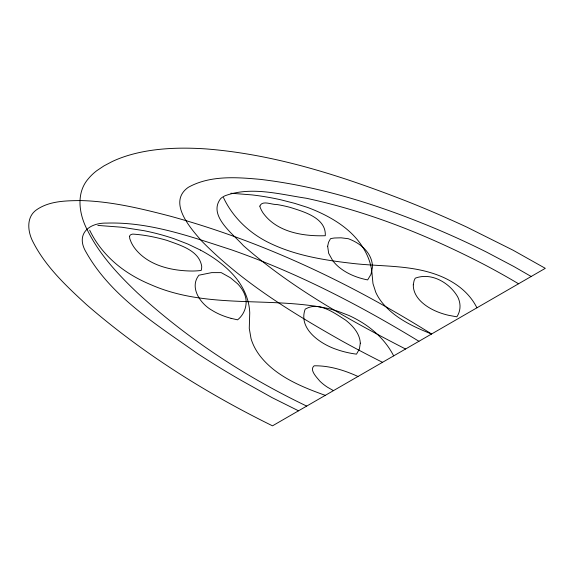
<?xml version="1.0" encoding="UTF-8"?>
<svg xmlns="http://www.w3.org/2000/svg" width="574" height="574" viewBox="0 0 574 574"><rect width="100%" height="100%" fill="white"/><g stroke="black" fill="none" stroke-linecap="round" stroke-linejoin="round"><path stroke-width="0.86" d="M97.831 225.417L121.953 227.247L144.189 230.726A162.55 93.849 0 0 1 174.18 238.777L187.827 244.043L200.448 250.092M230.877 193.23L251.936 194.902A170.148 98.233 0 0 1 281.059 199.86L294.577 203.325L307.442 207.393A143.801 83.022 0 0 1 329.132 217.259C341.48 224.082 353.032 232.922 361.068 244.668A153.61 88.683 0 0 1 372.124 274.767L372.978 283.628L375.733 292.202A105.537 60.93 0 0 0 382.133 302.591C394.74 318.089 413.38 326.843 431.576 333.989C350.398 283.097 262.784 241.525 170.205 216.161C141.01 208.57 111.342 201.366 81.042 200.577C65.902 200.706 49.177 200.871 36.32 209.969C25.773 217.489 27.81 232.405 33.27 242.415C45.863 266.917 66.39 286.132 86.423 304.543C142.495 353.225 205.944 393.118 272.507 425.829L545.3 268.331L512.912 250.128L467.028 227.218A955.036 551.384 0 0 0 406.693 201.223C342.262 176.132 275.434 154.349 206.109 148.924A184.778 106.685 0 0 0 180.021 148.178C161.925 148.487 143.708 150.524 126.402 155.999A96.281 55.585 0 0 0 112.289 161.502L103.923 165.915L96.719 170.729A79.169 45.712 0 0 0 88.504 178.557C75.596 193.129 79.083 214.647 87.585 230.49C99.496 254.612 118.158 274.544 137.48 292.912C187.655 338.94 245.335 376.709 306.695 406.091M231.092 318.348L237.571 319.833C245.062 313.964 248.305 303.137 244.603 294.268A69.167 39.936 0 0 0 237.665 283.836L230.382 277.73L221.22 272.621L211.698 272.621L198.92 275.197C189.04 287.596 200.563 303.969 212.093 310.347A60.442 34.899 0 0 0 231.092 318.348M325.279 395.357C301.465 386.804 276.352 376.601 260.216 356.16A127.32 73.508 0 0 1 251.046 338.638L249.267 328.407L249.74 312.923A154.291 89.078 0 0 0 238.719 281.633M298.523 410.812L272.155 397.667L241.051 380.297A980.952 566.344 0 0 1 197.097 353.297C156.573 324.59 111.162 296.65 86.143 252.244C75.28 234.249 88.805 222.597 106.943 223.092C149.821 221.794 191.092 236.804 231.322 249.776C297.196 272.75 359.468 305.031 418.934 341.286M357.989 376.479C344.35 370.237 329.089 365.487 314.107 365.817C309.013 369.957 316.963 377.505 319.704 380.985A65.938 38.071 0 0 0 327.589 387.292L333.458 390.636M405.56 349.014C348.526 319.711 291.779 288.062 243.34 245.6C233.539 234.314 207.408 215.544 220.696 198.575A20.965 12.104 0 0 1 224.936 195.806C251.103 186.062 279.89 194.349 306.394 198.267C368.422 211.576 427.86 235.354 484.069 264.485A760.026 438.794 0 0 1 518.537 283.778M531.18 276.489L513.809 266.494L486.594 252.122A761.016 439.368 0 0 0 439.117 230.152C381.925 205.987 322.079 186.672 260.223 179.361C236.316 177.194 210.019 175.228 188.279 187.339C167.199 202.184 190.539 228.316 201.797 241.137C242.142 282.243 291.886 312.643 341.702 340.841A1111.185 641.538 0 0 0 382.514 362.316M238.698 281.64L236.825 279.057A155.927 90.025 0 0 0 200.441 250.099M393.664 355.88C386.352 341.566 374.47 329.95 360.759 321.727A118.746 68.557 0 0 0 349.064 315.535L338.775 311.596A100.845 58.225 0 0 0 327.898 308.432C269.55 296.349 207.035 309.4 150.998 284.747A138.399 79.901 0 0 1 130.535 274.343C113.186 263.746 98.47 248.549 89.652 230.138M476.915 307.815C472.567 298.982 465.801 291.477 457.844 285.744A91.653 52.916 0 0 0 444.211 277.773A82.835 47.821 0 0 0 432.487 273.246C405.947 264.736 377.714 266.601 350.355 263.15C321.433 259.807 291.958 254.784 265.884 241.166A116.379 67.194 0 0 1 256.155 235.29C242.228 225.812 230.59 212.832 223.444 197.521M413.287 284.776C413.101 296.744 423.756 305.318 433.592 310.096A55.441 32.008 0 0 0 448.387 315.262L456.847 316.826C459.465 312.938 460.535 308.073 459.81 303.445A60.17 34.741 0 0 0 457.586 296.658C450.253 284.073 434.547 273.963 419.594 276.955A18.791 10.849 0 0 0 415.217 278.203L414.069 280.715L413.287 284.776M360.307 343.166L359.417 348.963L356.497 354.158A66.218 38.228 0 0 1 336.443 349.387C320.414 344.013 297.863 328.723 305.21 309.099L308.123 307.729A17.048 9.844 0 0 1 313.691 306.358C325.35 306.093 335.984 314.05 345.526 320.062C352.773 325.716 359.862 333.508 360.307 343.166M327.661 246.253L328.665 253.321L332.712 260.61A64.84 37.439 0 0 0 338.796 267.003C347.012 273.841 357.236 277.881 367.647 279.918L370.933 274.429L372.347 267.979A68.543 39.577 0 0 0 372.031 262.497C370.223 253.249 362.962 245.995 354.89 241.683A47.154 27.222 0 0 0 348.325 238.719L341.114 237.815L334.527 237.995A20.391 11.774 0 0 0 330.481 238.719L328.522 242.307L327.661 246.253M259.886 206.073L259.871 206.532A70.674 40.804 0 0 0 263.086 212.99C276.919 232.219 303.108 236.445 325.279 235.72C326.376 217.847 303.646 211.72 290.193 207.393A91.531 52.844 0 0 0 276.56 204.459C272.026 204.932 262.232 199.824 259.886 206.073M129.573 236.38L129.789 238.719L131.181 242.293A79.155 45.698 0 0 0 134.323 247.667C147.59 265.575 171.554 270.964 192.721 271.036A51.473 29.719 0 0 0 201.151 270.476A36.98 21.353 0 0 0 201.704 266.343C199.178 250.343 180.207 245.299 167.235 240.47C156.042 237.184 144.469 234.866 132.845 234.092C131.511 234.278 129.789 234.823 129.573 236.38"/></g></svg>
